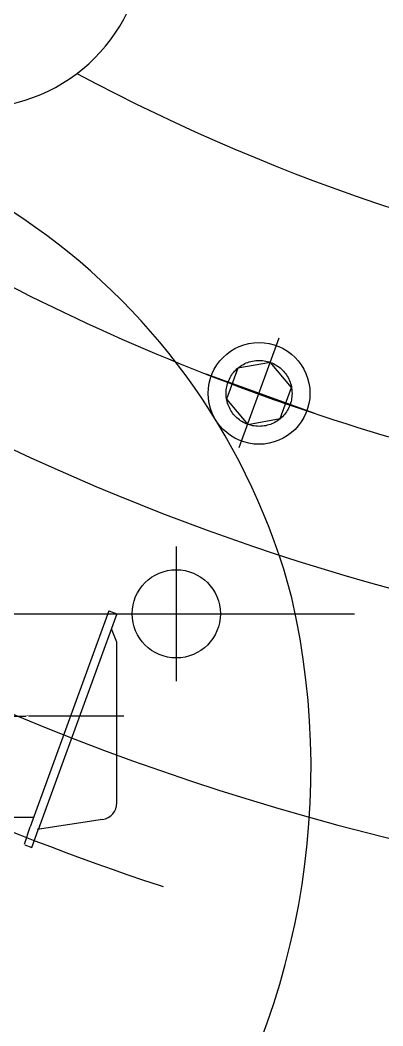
# Model space of a CAD drawing. Header units: millimetres. Extents: x 0 to 12600, y 0 to 8910.
# Drawn here: x 9656.1 to 9763, y 3722.8 to 4019.2 of the extents above; entities that cross this region are included whole.
import ezdxf

# ---------------------------------------------------------------- set-up
doc = ezdxf.new("R2010")
doc.units = ezdxf.units.MM
doc.header["$LTSCALE"] = 300
doc.linetypes.add('G', pattern=[2, 1.25, -0.25, 0.25, -0.25])
doc.linetypes.add('K', pattern=[2.5, 1.25, -0.25, 0.25, -0.25, 0.25, -0.25])
for name, color, linetype in [('01', 7, 'Continuous'), ('05', 4, 'G'), ('07', 6, 'K')]:
    doc.layers.add(name, color=color, linetype=linetype)

# ---------------------------------------------------------------- blocks, each defined once
blk = doc.blocks.new('ewrewr')
at = {"layer": '01', "ltscale": 8}
for p, q in [((-3278.6, 5212.7), (-3277.74, 5215.05)), ((-3277.74, 5215.05), (-3214.03, 5191.86)), ((-3269.3, 5215.05), (-3273.31, 5213.44)), ((-3222.03, 5215.05), (-3269.3, 5215.05)), ((-3278.6, 5212.7), (-3214.89, 5189.51)), ((-3277.74, 5166.74), (-3277.74, 5212.39)), ((-3217.09, 5210.81), (-3214.14, 5191.51)), ((-3217.74, 5166.81), (-3217.74, 5190.55)), ((-3209.83, 5187.81), (-3214.89, 5189.51)), ((-3208.89, 5189.93), (-3214.03, 5191.86)), ((-3209.64, 5187.93), (-3208.89, 5189.93))]:
    blk.add_line(p, q, dxfattribs=at)
for centre, radius, start, end in [((-3232.36, 5047.27), 225, 4.0326, 102.8453), ((-3232.63, 5078.09), 195, 104.7818, 184.4117), ((-3222.03, 5210.05), 5, 8.6954, 90), ((-3247.03, 5063.7), 125, 90.2766, 90.3257)]:
    blk.add_arc(centre, radius, start, end, dxfattribs=at)
at = {"layer": '05', "ltscale": 8}
for p, q in [((-3277.74, 4769.78), (-3277.74, 5285.06)), ((-3247.63, 5189.02), (-3247.63, 5217.07)), ((-3247.51, 5153.26), (-3247.51, 5188.26))]:
    blk.add_line(p, q, dxfattribs=at)
blk = doc.blocks.new('*U17')
blk.add_circle((0, 0), 9.72)
at = {"layer": '01'}
for p, q in [((0, 9.72), (-8.42, 4.86)), ((8.42, 4.86), (0, 9.72)), ((-8.42, 4.86), (-8.42, -4.86)), ((8.42, -4.86), (8.42, 4.86)), ((-8.42, -4.86), (0, -9.72)), ((0, -9.72), (8.42, -4.86))]:
    blk.add_line(p, q, dxfattribs=at)
blk.add_circle((0, 0), 15, dxfattribs=at)
at = {"layer": '05'}
for p, q in [((0, 17.01), (0, -17.43)), ((-17.45, 0), (16.61, 0))]:
    blk.add_line(p, q, dxfattribs=at)
blk = doc.blocks.new('00')
at = {"layer": '01'}
blk.add_circle((1751.13, 3805.77), 13, dxfattribs=at)
for radius, start, end in [(582.5, 241.91024, 118.08976), (761.35, 223.49183, 267.36513), (690, 229.41312, 267.09244)]:
    blk.add_arc((1996.11, 4478.84), radius, start, end, dxfattribs=at)
at = {"layer": '01', "color": 7, "linetype": 'Continuous'}
blk.add_arc((1691.69, 4004.84), 50, 270, 0, dxfattribs=at)
at = {"layer": '05'}
for p, q in [((1751.13, 3825.63), (1751.13, 3785.91)), ((1731.27, 3805.77), (1770.99, 3805.77))]:
    blk.add_line(p, q, dxfattribs=at)
at = {"layer": '05', "color": 4, "linetype": 'G'}
blk.add_arc((1996.11, 4478.84), 647, 234.08536, 125.91464, dxfattribs=at)
at = {"layer": '05', "rotation": 160.0000000000018}
blk.add_blockref('*U17', (1775.53, 3870.73), dxfattribs=at)

msp = doc.modelspace()

# ---------------------------------------------------------------- linework, layer by layer
at = {"layer": '07', "color": 6, "linetype": 'K'}
msp.add_circle((9947.076, 4517.749), 793.75, dxfattribs=at)

# ---------------------------------------------------------------- block references
at = {"layer": '01'}
msp.add_blockref('00', (7950.963, 38.484), dxfattribs=at)
at = {"layer": '01', "rotation": 270}
msp.add_blockref('ewrewr', (4469.542, 566.555), dxfattribs=at)

doc.saveas('drawing.dxf')
